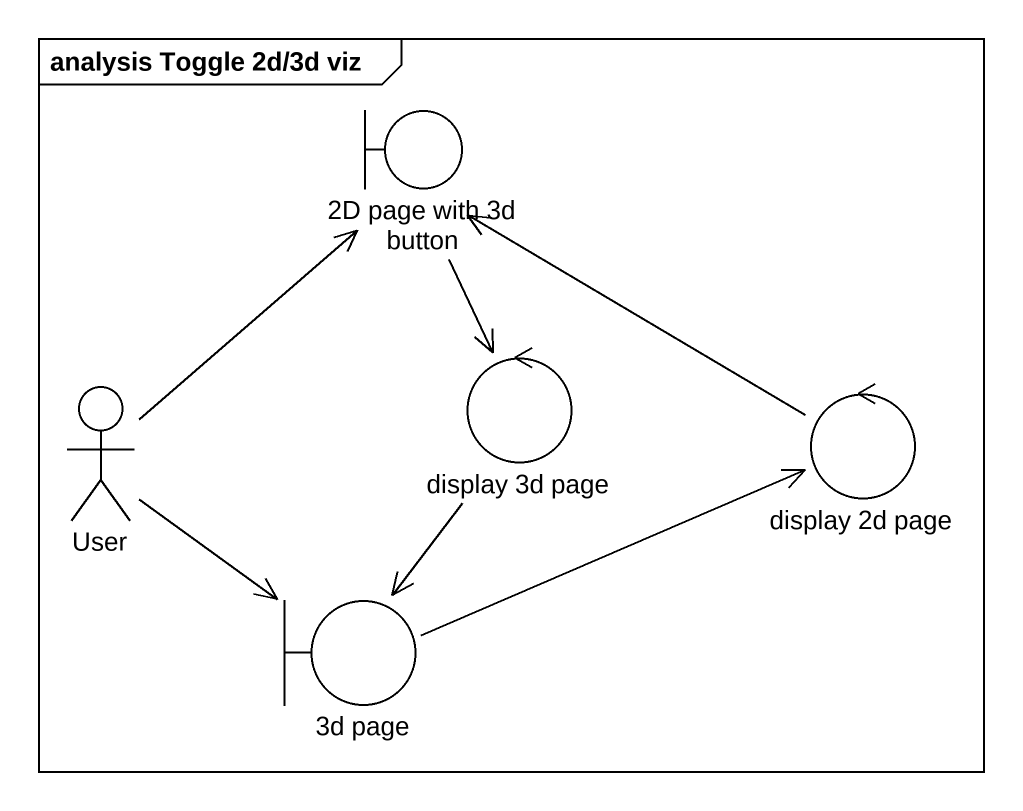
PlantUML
@startuml
mainframe analysis Toggle 2d/3d viz
boundary "2D page with 3d button" as b2D_page_with_3d_button
actor User
control "display 3d page" as display_3d_page
control "display 2d page" as display_2d_page
boundary "3d page" as b3d_page
b2D_page_with_3d_button --> display_3d_page
User -up-> b2D_page_with_3d_button
User --> b3d_page
display_3d_page --> b3d_page
display_2d_page -up-> b2D_page_with_3d_button
b3d_page -right-> display_2d_page
@enduml
